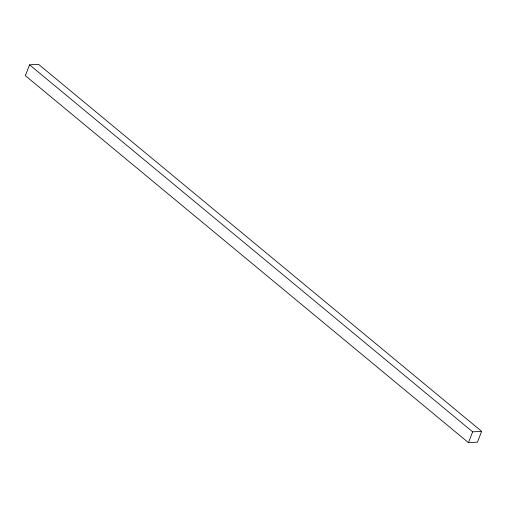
<?xml version="1.0" encoding="UTF-8"?>
<svg xmlns="http://www.w3.org/2000/svg" width="507" height="507" viewBox="0 0 507 507"><rect width="100%" height="100%" fill="white"/><g stroke="black" fill="none" stroke-linecap="round" stroke-linejoin="round"><path stroke-width="0.76" d="M29.552 64.82L25.35 75.651L468.449 442.662L477.448 442.18L481.65 431.349L38.551 64.338L29.552 64.82L472.651 431.831L481.65 431.349M468.449 442.662L472.651 431.831"/></g></svg>
